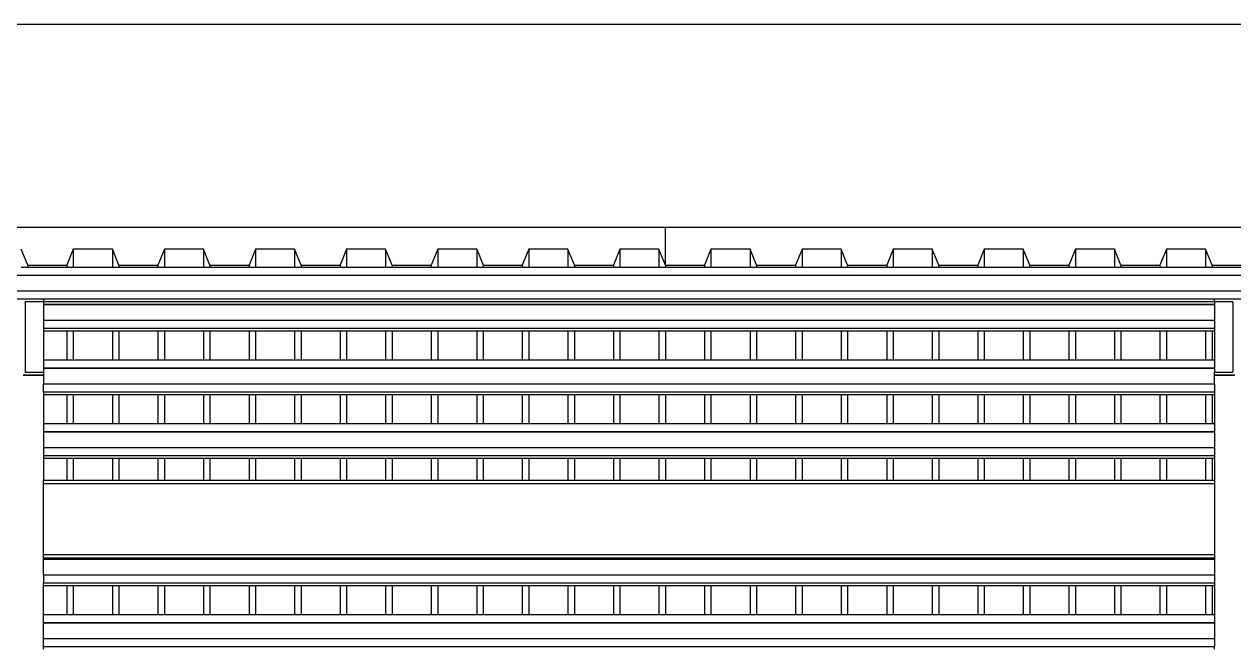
# Model space of a CAD drawing. Extents: x -49.7 to 49.7, y -10.2 to 18.8.
# Drawn here: x -21.841 to -18.091, y 13.69 to 15.623 of the extents above; entities that cross this region are included whole.
import ezdxf

# ---------------------------------------------------------------- set-up
doc = ezdxf.new("R2010")
doc.units = 0
doc.layers.get('0').update_dxf_attribs({"linetype": 'CONTINUOUS'})

msp = doc.modelspace()

# ---------------------------------------------------------------- linework, layer by layer
for p, q in [((-30.6573, 15.6226), (-15.1473, 15.6226)), ((-22.9592, 14.9941), (-19.8527, 14.9941)), ((-19.8527, 14.8757), (-19.8527, 14.9941)), ((-19.8527, 14.9941), (-16.7461, 14.9941)), ((-21.8296, 14.8757), (-21.8497, 14.925)), ((-21.6884, 14.925), (-21.7085, 14.8757)), ((-21.6884, 14.925), (-21.6884, 14.8701)), ((-21.5673, 14.925), (-21.6884, 14.925)), ((-21.5673, 14.925), (-21.5673, 14.8701)), ((-21.5471, 14.8757), (-21.5673, 14.925)), ((-21.4059, 14.925), (-21.4261, 14.8757)), ((-21.4059, 14.925), (-21.4059, 14.8701)), ((-21.2849, 14.925), (-21.4059, 14.925)), ((-21.2849, 14.925), (-21.2849, 14.8701)), ((-21.2647, 14.8757), (-21.2849, 14.925)), ((-21.1235, 14.925), (-21.1437, 14.8757)), ((-21.1235, 14.925), (-21.1235, 14.8701)), ((-21.0025, 14.925), (-21.1235, 14.925)), ((-21.0025, 14.925), (-21.0025, 14.8701)), ((-20.9823, 14.8757), (-21.0025, 14.925)), ((-20.8411, 14.925), (-20.8613, 14.8757)), ((-20.8411, 14.925), (-20.8411, 14.8701)), ((-20.7201, 14.925), (-20.8411, 14.925)), ((-20.7201, 14.925), (-20.7201, 14.8701)), ((-20.6999, 14.8757), (-20.7201, 14.925)), ((-20.5587, 14.925), (-20.5789, 14.8757)), ((-20.5587, 14.925), (-20.5587, 14.8701)), ((-20.4377, 14.925), (-20.5587, 14.925)), ((-20.4377, 14.925), (-20.4377, 14.8701)), ((-20.4377, 14.925), (-20.4175, 14.8757)), ((-20.2763, 14.925), (-20.2965, 14.8757)), ((-20.1552, 14.925), (-20.2763, 14.925)), ((-20.2763, 14.925), (-20.2763, 14.8701)), ((-20.1351, 14.8757), (-20.1552, 14.925)), ((-20.1552, 14.925), (-20.1552, 14.8701)), ((-19.9939, 14.925), (-20.014, 14.8757)), ((-19.8728, 14.925), (-19.9939, 14.925)), ((-19.9939, 14.925), (-19.9939, 14.8701)), ((-19.8527, 14.8757), (-19.8728, 14.925)), ((-19.8728, 14.925), (-19.8728, 14.8701)), ((-19.7115, 14.925), (-19.7316, 14.8757)), ((-19.7115, 14.925), (-19.7115, 14.8701)), ((-19.5904, 14.925), (-19.7115, 14.925)), ((-19.5904, 14.925), (-19.5904, 14.8701)), ((-19.5702, 14.8757), (-19.5904, 14.925)), ((-19.429, 14.925), (-19.4492, 14.8757)), ((-19.429, 14.925), (-19.429, 14.8701)), ((-19.308, 14.925), (-19.429, 14.925)), ((-19.308, 14.925), (-19.308, 14.8701)), ((-19.2878, 14.8757), (-19.308, 14.925)), ((-19.1466, 14.925), (-19.1668, 14.8757)), ((-19.1466, 14.925), (-19.1466, 14.8701)), ((-19.0256, 14.925), (-19.1466, 14.925)), ((-19.0256, 14.925), (-19.0256, 14.8701)), ((-19.0054, 14.8757), (-19.0256, 14.925)), ((-18.8642, 14.925), (-18.8844, 14.8757)), ((-18.8642, 14.925), (-18.8642, 14.8701)), ((-18.7432, 14.925), (-18.8642, 14.925)), ((-18.7432, 14.925), (-18.7432, 14.8701)), ((-18.723, 14.8757), (-18.7432, 14.925)), ((-18.5818, 14.925), (-18.602, 14.8757)), ((-18.5818, 14.925), (-18.5818, 14.8701)), ((-18.4608, 14.925), (-18.5818, 14.925)), ((-18.4608, 14.925), (-18.4608, 14.8701)), ((-18.4406, 14.8757), (-18.4608, 14.925)), ((-18.2994, 14.925), (-18.3196, 14.8757)), ((-18.2994, 14.925), (-18.2994, 14.8701)), ((-18.1784, 14.925), (-18.2994, 14.925)), ((-18.1784, 14.925), (-18.1784, 14.8701)), ((-18.1582, 14.8757), (-18.1784, 14.925)), ((-21.8497, 14.8701), (-21.8296, 14.8701)), ((-21.8296, 14.8757), (-21.8296, 14.8701)), ((-21.8296, 14.8757), (-21.7085, 14.8757)), ((-21.8296, 14.8701), (-21.7085, 14.8701)), ((-21.7085, 14.8757), (-21.7085, 14.8701)), ((-21.7085, 14.8701), (-21.6884, 14.8701)), ((-21.6884, 14.8701), (-21.5673, 14.8701)), ((-21.5673, 14.8701), (-21.5471, 14.8701)), ((-21.5471, 14.8757), (-21.5471, 14.8701)), ((-21.5471, 14.8757), (-21.4261, 14.8757)), ((-21.5471, 14.8701), (-21.4261, 14.8701)), ((-21.4261, 14.8757), (-21.4261, 14.8701)), ((-21.4261, 14.8701), (-21.4059, 14.8701)), ((-21.4059, 14.8701), (-21.2849, 14.8701)), ((-21.2849, 14.8701), (-21.2647, 14.8701)), ((-21.2647, 14.8757), (-21.2647, 14.8701)), ((-21.2647, 14.8757), (-21.1437, 14.8757)), ((-21.2647, 14.8701), (-21.1437, 14.8701)), ((-21.1437, 14.8757), (-21.1437, 14.8701)), ((-21.1437, 14.8701), (-21.1235, 14.8701)), ((-21.1235, 14.8701), (-21.0025, 14.8701)), ((-21.0025, 14.8701), (-20.9823, 14.8701)), ((-20.9823, 14.8757), (-20.9823, 14.8701)), ((-20.9823, 14.8757), (-20.8613, 14.8757)), ((-20.9823, 14.8701), (-20.8613, 14.8701)), ((-20.8613, 14.8757), (-20.8613, 14.8701)), ((-20.8613, 14.8701), (-20.8411, 14.8701)), ((-20.8411, 14.8701), (-20.7201, 14.8701)), ((-20.7201, 14.8701), (-20.6999, 14.8701)), ((-20.6999, 14.8757), (-20.6999, 14.8701)), ((-20.6999, 14.8757), (-20.5789, 14.8757)), ((-20.6999, 14.8701), (-20.5789, 14.8701)), ((-20.5789, 14.8757), (-20.5789, 14.8701)), ((-20.5789, 14.8701), (-20.5587, 14.8701)), ((-20.5587, 14.8701), (-20.4377, 14.8701)), ((-20.4377, 14.8701), (-20.4175, 14.8701)), ((-20.4175, 14.8757), (-20.4175, 14.8701)), ((-20.4175, 14.8757), (-20.2965, 14.8757)), ((-20.4175, 14.8701), (-20.2965, 14.8701)), ((-20.2965, 14.8757), (-20.2965, 14.8701)), ((-20.2965, 14.8701), (-20.2763, 14.8701)), ((-20.2763, 14.8701), (-20.1552, 14.8701)), ((-20.1552, 14.8701), (-20.1351, 14.8701)), ((-20.1351, 14.8757), (-20.014, 14.8757)), ((-20.1351, 14.8757), (-20.1351, 14.8701)), ((-20.1351, 14.8701), (-20.014, 14.8701)), ((-20.014, 14.8757), (-20.014, 14.8701)), ((-20.014, 14.8701), (-19.9939, 14.8701)), ((-19.9939, 14.8701), (-19.8728, 14.8701)), ((-19.8728, 14.8701), (-19.8527, 14.8701)), ((-19.8527, 14.8757), (-19.8527, 14.8701)), ((-19.8527, 14.8757), (-19.7316, 14.8757)), ((-19.8527, 14.8701), (-19.7316, 14.8701)), ((-19.7316, 14.8757), (-19.7316, 14.8701)), ((-19.7316, 14.8701), (-19.7115, 14.8701)), ((-19.7115, 14.8701), (-19.5904, 14.8701)), ((-19.5904, 14.8701), (-19.5702, 14.8701)), ((-19.5702, 14.8757), (-19.5702, 14.8701)), ((-19.5702, 14.8757), (-19.4492, 14.8757)), ((-19.5702, 14.8701), (-19.4492, 14.8701)), ((-19.4492, 14.8757), (-19.4492, 14.8701)), ((-19.4492, 14.8701), (-19.429, 14.8701)), ((-19.429, 14.8701), (-19.308, 14.8701)), ((-19.308, 14.8701), (-19.2878, 14.8701)), ((-19.2878, 14.8757), (-19.2878, 14.8701)), ((-19.2878, 14.8757), (-19.1668, 14.8757)), ((-19.2878, 14.8701), (-19.1668, 14.8701)), ((-19.1668, 14.8757), (-19.1668, 14.8701)), ((-19.1668, 14.8701), (-19.1466, 14.8701)), ((-19.1466, 14.8701), (-19.0256, 14.8701)), ((-19.0256, 14.8701), (-19.0054, 14.8701)), ((-19.0054, 14.8757), (-19.0054, 14.8701)), ((-19.0054, 14.8757), (-18.8844, 14.8757)), ((-19.0054, 14.8701), (-18.8844, 14.8701)), ((-18.8844, 14.8757), (-18.8844, 14.8701)), ((-18.8844, 14.8701), (-18.8642, 14.8701)), ((-18.8642, 14.8701), (-18.7432, 14.8701)), ((-18.7432, 14.8701), (-18.723, 14.8701)), ((-18.723, 14.8757), (-18.723, 14.8701)), ((-18.723, 14.8757), (-18.602, 14.8757)), ((-18.723, 14.8701), (-18.602, 14.8701)), ((-18.602, 14.8757), (-18.602, 14.8701)), ((-18.602, 14.8701), (-18.5818, 14.8701)), ((-18.5818, 14.8701), (-18.4608, 14.8701)), ((-18.4608, 14.8701), (-18.4406, 14.8701)), ((-18.4406, 14.8757), (-18.4406, 14.8701)), ((-18.4406, 14.8757), (-18.3196, 14.8757)), ((-18.4406, 14.8701), (-18.3196, 14.8701)), ((-18.3196, 14.8757), (-18.3196, 14.8701)), ((-18.3196, 14.8701), (-18.2994, 14.8701)), ((-18.2994, 14.8701), (-18.1784, 14.8701)), ((-18.1784, 14.8701), (-18.1582, 14.8701)), ((-18.1582, 14.8757), (-18.1582, 14.8701)), ((-18.1582, 14.8757), (-18.0371, 14.8757)), ((-18.1582, 14.8701), (-18.0371, 14.8701)), ((-28.3452, 14.8454), (-13.6549, 14.8454)), ((-28.3452, 14.8446), (-13.6549, 14.8446)), ((-28.3452, 14.7961), (-13.6549, 14.7961)), ((-21.9007, 14.7714), (-21.7807, 14.7714)), ((-21.7807, 14.7618), (-21.8376, 14.7618)), ((-21.8376, 14.7618), (-21.8376, 14.5444)), ((-21.7807, 14.7714), (-18.1507, 14.7714)), ((-21.7807, 14.7714), (-21.7807, 14.7632)), ((-21.7807, 14.7632), (-18.1507, 14.7632)), ((-21.7807, 14.7632), (-21.7807, 14.7618)), ((-21.7807, 14.7618), (-21.7807, 14.7547)), ((-21.7807, 14.7547), (-18.1507, 14.7547)), ((-21.7807, 14.7547), (-21.7807, 14.7539)), ((-21.7807, 14.7539), (-18.1507, 14.7539)), ((-21.7807, 14.7539), (-21.7807, 14.7054)), ((-18.1507, 14.7714), (-18.0307, 14.7714)), ((-18.1507, 14.7632), (-18.1507, 14.7714)), ((-18.1507, 14.7618), (-18.1507, 14.7632)), ((-18.0938, 14.7618), (-18.1507, 14.7618)), ((-18.1507, 14.7618), (-18.1507, 14.7547)), ((-18.1507, 14.7547), (-18.1507, 14.7539)), ((-18.1507, 14.7539), (-18.1507, 14.7054)), ((-18.0938, 14.7618), (-18.0938, 14.5444)), ((-21.7807, 14.7054), (-18.1507, 14.7054)), ((-21.7807, 14.7054), (-21.7807, 14.6807)), ((-18.1507, 14.7054), (-18.1507, 14.6807)), ((-21.7807, 14.6807), (-18.1507, 14.6807)), ((-21.7807, 14.6807), (-21.7807, 14.6725)), ((-21.7807, 14.6725), (-21.7085, 14.6725)), ((-21.7807, 14.6725), (-21.7807, 14.5821)), ((-21.7085, 14.6725), (-21.7085, 14.5821)), ((-21.7085, 14.6725), (-21.6884, 14.6725)), ((-21.6884, 14.6725), (-21.6884, 14.5821)), ((-21.6884, 14.6725), (-21.5673, 14.6725)), ((-21.5673, 14.6725), (-21.5673, 14.5821)), ((-21.5673, 14.6725), (-21.5471, 14.6725)), ((-21.5471, 14.6725), (-21.5471, 14.5821)), ((-21.5471, 14.6725), (-21.4261, 14.6725)), ((-21.4261, 14.6725), (-21.4261, 14.5821)), ((-21.4261, 14.6725), (-21.4059, 14.6725)), ((-21.4059, 14.6725), (-21.4059, 14.5821)), ((-21.4059, 14.6725), (-21.2849, 14.6725)), ((-21.2849, 14.6725), (-21.2849, 14.5821)), ((-21.2849, 14.6725), (-21.2647, 14.6725)), ((-21.2647, 14.6725), (-21.2647, 14.5821)), ((-21.2647, 14.6725), (-21.1437, 14.6725)), ((-21.1437, 14.6725), (-21.1437, 14.5821)), ((-21.1437, 14.6725), (-21.1235, 14.6725)), ((-21.1235, 14.6725), (-21.1235, 14.5821)), ((-21.1235, 14.6725), (-21.0025, 14.6725)), ((-21.0025, 14.6725), (-21.0025, 14.5821)), ((-21.0025, 14.6725), (-20.9823, 14.6725)), ((-20.9823, 14.6725), (-20.9823, 14.5821)), ((-20.9823, 14.6725), (-20.8613, 14.6725)), ((-20.8613, 14.6725), (-20.8613, 14.5821)), ((-20.8613, 14.6725), (-20.8411, 14.6725)), ((-20.8411, 14.6725), (-20.8411, 14.5821)), ((-20.8411, 14.6725), (-20.7201, 14.6725)), ((-20.7201, 14.6725), (-20.7201, 14.5821)), ((-20.7201, 14.6725), (-20.6999, 14.6725)), ((-20.6999, 14.6725), (-20.6999, 14.5821)), ((-20.6999, 14.6725), (-20.5789, 14.6725)), ((-20.5789, 14.6725), (-20.5789, 14.5821)), ((-20.5789, 14.6725), (-20.5587, 14.6725)), ((-20.5587, 14.6725), (-20.5587, 14.5821)), ((-20.5587, 14.6725), (-20.4377, 14.6725)), ((-20.4377, 14.6725), (-20.4377, 14.5821)), ((-20.4377, 14.6725), (-20.4175, 14.6725)), ((-20.4175, 14.6725), (-20.4175, 14.5821)), ((-20.4175, 14.6725), (-20.2965, 14.6725)), ((-20.2965, 14.6725), (-20.2965, 14.5821)), ((-20.2965, 14.6725), (-20.2763, 14.6725)), ((-20.2763, 14.6725), (-20.2763, 14.5821)), ((-20.2763, 14.6725), (-20.1552, 14.6725)), ((-20.1552, 14.6725), (-20.1552, 14.5821)), ((-20.1552, 14.6725), (-20.1351, 14.6725)), ((-20.1351, 14.6725), (-20.1351, 14.5821)), ((-20.1351, 14.6725), (-20.014, 14.6725)), ((-20.014, 14.6725), (-20.014, 14.5821)), ((-20.014, 14.6725), (-19.9939, 14.6725)), ((-19.9939, 14.6725), (-19.9939, 14.5821)), ((-19.9939, 14.6725), (-19.8728, 14.6725)), ((-19.8728, 14.6725), (-19.8728, 14.5821)), ((-19.8728, 14.6725), (-19.8527, 14.6725)), ((-19.8527, 14.6725), (-19.8527, 14.5821)), ((-19.8527, 14.6725), (-19.7316, 14.6725)), ((-19.7316, 14.6725), (-19.7316, 14.5821)), ((-19.7316, 14.6725), (-19.7115, 14.6725)), ((-19.7115, 14.6725), (-19.7115, 14.5821)), ((-19.7115, 14.6725), (-19.5904, 14.6725)), ((-19.5904, 14.6725), (-19.5904, 14.5821)), ((-19.5904, 14.6725), (-19.5702, 14.6725)), ((-19.5702, 14.6725), (-19.5702, 14.5821)), ((-19.5702, 14.6725), (-19.4492, 14.6725)), ((-19.4492, 14.6725), (-19.4492, 14.5821)), ((-19.4492, 14.6725), (-19.429, 14.6725)), ((-19.429, 14.6725), (-19.429, 14.5821)), ((-19.429, 14.6725), (-19.308, 14.6725)), ((-19.308, 14.6725), (-19.308, 14.5821)), ((-19.308, 14.6725), (-19.2878, 14.6725)), ((-19.2878, 14.6725), (-19.2878, 14.5821)), ((-19.2878, 14.6725), (-19.1668, 14.6725)), ((-19.1668, 14.6725), (-19.1668, 14.5821)), ((-19.1668, 14.6725), (-19.1466, 14.6725)), ((-19.1466, 14.6725), (-19.1466, 14.5821)), ((-19.1466, 14.6725), (-19.0256, 14.6725)), ((-19.0256, 14.6725), (-19.0256, 14.5821)), ((-19.0256, 14.6725), (-19.0054, 14.6725)), ((-19.0054, 14.6725), (-19.0054, 14.5821)), ((-19.0054, 14.6725), (-18.8844, 14.6725)), ((-18.8844, 14.6725), (-18.8844, 14.5821)), ((-18.8844, 14.6725), (-18.8642, 14.6725)), ((-18.8642, 14.6725), (-18.8642, 14.5821)), ((-18.8642, 14.6725), (-18.7432, 14.6725)), ((-18.7432, 14.6725), (-18.7432, 14.5821)), ((-18.7432, 14.6725), (-18.723, 14.6725)), ((-18.723, 14.6725), (-18.723, 14.5821)), ((-18.723, 14.6725), (-18.602, 14.6725)), ((-18.602, 14.6725), (-18.602, 14.5821)), ((-18.602, 14.6725), (-18.5818, 14.6725)), ((-18.5818, 14.6725), (-18.5818, 14.5821)), ((-18.5818, 14.6725), (-18.4608, 14.6725)), ((-18.4608, 14.6725), (-18.4608, 14.5821)), ((-18.4608, 14.6725), (-18.4406, 14.6725)), ((-18.4406, 14.6725), (-18.4406, 14.5821)), ((-18.4406, 14.6725), (-18.3196, 14.6725)), ((-18.3196, 14.6725), (-18.3196, 14.5821)), ((-18.3196, 14.6725), (-18.2994, 14.6725)), ((-18.2994, 14.6725), (-18.2994, 14.5821)), ((-18.2994, 14.6725), (-18.1784, 14.6725)), ((-18.1784, 14.6725), (-18.1784, 14.5821)), ((-18.1784, 14.6725), (-18.1582, 14.6725)), ((-18.1582, 14.6725), (-18.1582, 14.5821)), ((-18.1582, 14.6725), (-18.1507, 14.6725)), ((-18.1507, 14.6807), (-18.1507, 14.6725)), ((-18.1507, 14.6725), (-18.1507, 14.5821)), ((-21.7807, 14.5821), (-21.7085, 14.5821)), ((-21.7807, 14.5821), (-21.7807, 14.5574)), ((-21.7807, 14.5574), (-18.1507, 14.5574)), ((-21.7807, 14.5574), (-21.7807, 14.5566)), ((-21.7807, 14.5566), (-18.1507, 14.5566)), ((-21.7807, 14.5566), (-21.7807, 14.5444)), ((-21.7085, 14.5821), (-21.6884, 14.5821)), ((-21.6884, 14.5821), (-21.5673, 14.5821)), ((-21.5673, 14.5821), (-21.5471, 14.5821)), ((-21.5471, 14.5821), (-21.4261, 14.5821)), ((-21.4261, 14.5821), (-21.4059, 14.5821)), ((-21.4059, 14.5821), (-21.2849, 14.5821)), ((-21.2849, 14.5821), (-21.2647, 14.5821)), ((-21.2647, 14.5821), (-21.1437, 14.5821)), ((-21.1437, 14.5821), (-21.1235, 14.5821)), ((-21.1235, 14.5821), (-21.0025, 14.5821)), ((-21.0025, 14.5821), (-20.9823, 14.5821)), ((-20.9823, 14.5821), (-20.8613, 14.5821)), ((-20.8613, 14.5821), (-20.8411, 14.5821)), ((-20.8411, 14.5821), (-20.7201, 14.5821)), ((-20.7201, 14.5821), (-20.6999, 14.5821)), ((-20.6999, 14.5821), (-20.5789, 14.5821)), ((-20.5789, 14.5821), (-20.5587, 14.5821)), ((-20.5587, 14.5821), (-20.4377, 14.5821)), ((-20.4377, 14.5821), (-20.4175, 14.5821)), ((-20.4175, 14.5821), (-20.2965, 14.5821)), ((-20.2965, 14.5821), (-20.2763, 14.5821)), ((-20.2763, 14.5821), (-20.1552, 14.5821)), ((-20.1552, 14.5821), (-20.1351, 14.5821)), ((-20.1351, 14.5821), (-20.014, 14.5821)), ((-20.014, 14.5821), (-19.9939, 14.5821)), ((-19.9939, 14.5821), (-19.8728, 14.5821)), ((-19.8728, 14.5821), (-19.8527, 14.5821)), ((-19.8527, 14.5821), (-19.7316, 14.5821)), ((-19.7316, 14.5821), (-19.7115, 14.5821)), ((-19.7115, 14.5821), (-19.5904, 14.5821)), ((-19.5904, 14.5821), (-19.5702, 14.5821)), ((-19.5702, 14.5821), (-19.4492, 14.5821)), ((-19.4492, 14.5821), (-19.429, 14.5821)), ((-19.429, 14.5821), (-19.308, 14.5821)), ((-19.308, 14.5821), (-19.2878, 14.5821)), ((-19.2878, 14.5821), (-19.1668, 14.5821)), ((-19.1668, 14.5821), (-19.1466, 14.5821)), ((-19.1466, 14.5821), (-19.0256, 14.5821)), ((-19.0256, 14.5821), (-19.0054, 14.5821)), ((-19.0054, 14.5821), (-18.8844, 14.5821)), ((-18.8844, 14.5821), (-18.8642, 14.5821)), ((-18.8642, 14.5821), (-18.7432, 14.5821)), ((-18.7432, 14.5821), (-18.723, 14.5821)), ((-18.723, 14.5821), (-18.602, 14.5821)), ((-18.602, 14.5821), (-18.5818, 14.5821)), ((-18.5818, 14.5821), (-18.4608, 14.5821)), ((-18.4608, 14.5821), (-18.4406, 14.5821)), ((-18.4406, 14.5821), (-18.3196, 14.5821)), ((-18.3196, 14.5821), (-18.2994, 14.5821)), ((-18.2994, 14.5821), (-18.1784, 14.5821)), ((-18.1784, 14.5821), (-18.1582, 14.5821)), ((-18.1582, 14.5821), (-18.1507, 14.5821)), ((-18.1507, 14.5821), (-18.1507, 14.5574)), ((-18.1507, 14.5574), (-18.1507, 14.5566)), ((-18.1507, 14.5566), (-18.1507, 14.5444)), ((-21.8376, 14.5347), (-21.8438, 14.5347)), ((-21.8376, 14.5345), (-21.8438, 14.5345)), ((-21.8376, 14.5444), (-21.7807, 14.5444)), ((-21.8376, 14.5347), (-21.8376, 14.5345)), ((-21.7807, 14.5347), (-21.8376, 14.5347)), ((-21.7807, 14.5345), (-21.8376, 14.5345)), ((-21.7807, 14.5444), (-21.7807, 14.5347)), ((-21.7807, 14.5347), (-21.7807, 14.5345)), ((-21.7807, 14.5345), (-21.7807, 14.5081)), ((-21.7807, 14.5345), (-21.7807, 14.5345)), ((-18.1507, 14.5347), (-18.1507, 14.5444)), ((-18.1507, 14.5444), (-18.0938, 14.5444)), ((-18.0938, 14.5347), (-18.1507, 14.5347)), ((-18.1507, 14.5347), (-18.1507, 14.5345)), ((-18.0938, 14.5345), (-18.1507, 14.5345)), ((-18.1507, 14.5081), (-18.1507, 14.5345)), ((-18.0938, 14.5347), (-18.0938, 14.5345)), ((-18.0876, 14.5347), (-18.0938, 14.5347)), ((-18.0876, 14.5345), (-18.0938, 14.5345)), ((-21.7807, 14.5081), (-18.1507, 14.5081)), ((-21.7807, 14.4834), (-21.7807, 14.5081)), ((-21.7807, 14.4834), (-18.1507, 14.4834)), ((-21.7807, 14.4834), (-21.7807, 14.4752)), ((-21.7807, 14.4752), (-21.7085, 14.4752)), ((-21.7807, 14.4752), (-21.7807, 14.3848)), ((-21.7085, 14.4752), (-21.7085, 14.3848)), ((-21.7085, 14.4752), (-21.6884, 14.4752)), ((-21.6884, 14.4752), (-21.6884, 14.3848)), ((-21.6884, 14.4752), (-21.5673, 14.4752)), ((-21.5673, 14.4752), (-21.5673, 14.3848)), ((-21.5673, 14.4752), (-21.5471, 14.4752)), ((-21.5471, 14.4752), (-21.5471, 14.3848)), ((-21.5471, 14.4752), (-21.4261, 14.4752)), ((-21.4261, 14.4752), (-21.4261, 14.3848)), ((-21.4261, 14.4752), (-21.4059, 14.4752)), ((-21.4059, 14.4752), (-21.4059, 14.3848)), ((-21.4059, 14.4752), (-21.2849, 14.4752)), ((-21.2849, 14.4752), (-21.2849, 14.3848)), ((-21.2849, 14.4752), (-21.2647, 14.4752)), ((-21.2647, 14.4752), (-21.2647, 14.3848)), ((-21.2647, 14.4752), (-21.1437, 14.4752)), ((-21.1437, 14.4752), (-21.1437, 14.3848)), ((-21.1437, 14.4752), (-21.1235, 14.4752)), ((-21.1235, 14.4752), (-21.1235, 14.3848)), ((-21.1235, 14.4752), (-21.0025, 14.4752)), ((-21.0025, 14.4752), (-21.0025, 14.3848)), ((-21.0025, 14.4752), (-20.9823, 14.4752)), ((-20.9823, 14.4752), (-20.9823, 14.3848)), ((-20.9823, 14.4752), (-20.8613, 14.4752)), ((-20.8613, 14.4752), (-20.8613, 14.3848)), ((-20.8613, 14.4752), (-20.8411, 14.4752)), ((-20.8411, 14.4752), (-20.8411, 14.3848)), ((-20.8411, 14.4752), (-20.7201, 14.4752)), ((-20.7201, 14.4752), (-20.7201, 14.3848)), ((-20.7201, 14.4752), (-20.6999, 14.4752)), ((-20.6999, 14.4752), (-20.6999, 14.3848)), ((-20.6999, 14.4752), (-20.5789, 14.4752)), ((-20.5789, 14.4752), (-20.5789, 14.3848)), ((-20.5789, 14.4752), (-20.5587, 14.4752)), ((-20.5587, 14.4752), (-20.5587, 14.3848)), ((-20.5587, 14.4752), (-20.4377, 14.4752)), ((-20.4377, 14.4752), (-20.4377, 14.3848)), ((-20.4377, 14.4752), (-20.4175, 14.4752)), ((-20.4175, 14.4752), (-20.4175, 14.3848)), ((-20.4175, 14.4752), (-20.2965, 14.4752)), ((-20.2965, 14.4752), (-20.2965, 14.3848)), ((-20.2965, 14.4752), (-20.2763, 14.4752)), ((-20.2763, 14.4752), (-20.2763, 14.3848)), ((-20.2763, 14.4752), (-20.1552, 14.4752)), ((-20.1552, 14.4752), (-20.1552, 14.3848)), ((-20.1552, 14.4752), (-20.1351, 14.4752)), ((-20.1351, 14.4752), (-20.1351, 14.3848)), ((-20.1351, 14.4752), (-20.014, 14.4752)), ((-20.014, 14.4752), (-20.014, 14.3848)), ((-20.014, 14.4752), (-19.9939, 14.4752)), ((-19.9939, 14.4752), (-19.9939, 14.3848)), ((-19.9939, 14.4752), (-19.8728, 14.4752)), ((-19.8728, 14.4752), (-19.8728, 14.3848)), ((-19.8728, 14.4752), (-19.8527, 14.4752)), ((-19.8527, 14.4752), (-19.8527, 14.3848)), ((-19.8527, 14.4752), (-19.7316, 14.4752)), ((-19.7316, 14.4752), (-19.7316, 14.3848)), ((-19.7316, 14.4752), (-19.7115, 14.4752)), ((-19.7115, 14.4752), (-19.7115, 14.3848)), ((-19.7115, 14.4752), (-19.5904, 14.4752)), ((-19.5904, 14.4752), (-19.5904, 14.3848)), ((-19.5904, 14.4752), (-19.5702, 14.4752)), ((-19.5702, 14.4752), (-19.5702, 14.3848)), ((-19.5702, 14.4752), (-19.4492, 14.4752)), ((-19.4492, 14.4752), (-19.4492, 14.3848)), ((-19.4492, 14.4752), (-19.429, 14.4752)), ((-19.429, 14.4752), (-19.429, 14.3848)), ((-19.429, 14.4752), (-19.308, 14.4752)), ((-19.308, 14.4752), (-19.308, 14.3848)), ((-19.308, 14.4752), (-19.2878, 14.4752)), ((-19.2878, 14.4752), (-19.2878, 14.3848)), ((-19.2878, 14.4752), (-19.1668, 14.4752)), ((-19.1668, 14.4752), (-19.1668, 14.3848)), ((-19.1668, 14.4752), (-19.1466, 14.4752)), ((-19.1466, 14.4752), (-19.1466, 14.3848)), ((-19.1466, 14.4752), (-19.0256, 14.4752)), ((-19.0256, 14.4752), (-19.0256, 14.3848)), ((-19.0256, 14.4752), (-19.0054, 14.4752)), ((-19.0054, 14.4752), (-19.0054, 14.3848)), ((-19.0054, 14.4752), (-18.8844, 14.4752)), ((-18.8844, 14.4752), (-18.8844, 14.3848)), ((-18.8844, 14.4752), (-18.8642, 14.4752)), ((-18.8642, 14.4752), (-18.8642, 14.3848)), ((-18.8642, 14.4752), (-18.7432, 14.4752)), ((-18.7432, 14.4752), (-18.7432, 14.3848)), ((-18.7432, 14.4752), (-18.723, 14.4752)), ((-18.723, 14.4752), (-18.723, 14.3848)), ((-18.723, 14.4752), (-18.602, 14.4752)), ((-18.602, 14.4752), (-18.602, 14.3848)), ((-18.602, 14.4752), (-18.5818, 14.4752)), ((-18.5818, 14.4752), (-18.5818, 14.3848)), ((-18.5818, 14.4752), (-18.4608, 14.4752)), ((-18.4608, 14.4752), (-18.4608, 14.3848)), ((-18.4608, 14.4752), (-18.4406, 14.4752)), ((-18.4406, 14.4752), (-18.4406, 14.3848)), ((-18.4406, 14.4752), (-18.3196, 14.4752)), ((-18.3196, 14.4752), (-18.3196, 14.3848)), ((-18.3196, 14.4752), (-18.2994, 14.4752)), ((-18.2994, 14.4752), (-18.2994, 14.3848)), ((-18.2994, 14.4752), (-18.1784, 14.4752)), ((-18.1784, 14.4752), (-18.1784, 14.3848)), ((-18.1784, 14.4752), (-18.1582, 14.4752)), ((-18.1582, 14.4752), (-18.1582, 14.3848)), ((-18.1582, 14.4752), (-18.1507, 14.4752)), ((-18.1507, 14.5081), (-18.1507, 14.4834)), ((-18.1507, 14.4834), (-18.1507, 14.4752)), ((-18.1507, 14.4752), (-18.1507, 14.3848)), ((-21.7807, 14.3848), (-21.7085, 14.3848)), ((-21.7807, 14.3848), (-21.7807, 14.3601)), ((-21.7085, 14.3848), (-21.6884, 14.3848)), ((-21.6884, 14.3848), (-21.5673, 14.3848)), ((-21.5673, 14.3848), (-21.5471, 14.3848)), ((-21.5471, 14.3848), (-21.4261, 14.3848)), ((-21.4261, 14.3848), (-21.4059, 14.3848)), ((-21.4059, 14.3848), (-21.2849, 14.3848)), ((-21.2849, 14.3848), (-21.2647, 14.3848)), ((-21.2647, 14.3848), (-21.1437, 14.3848)), ((-21.1437, 14.3848), (-21.1235, 14.3848)), ((-21.1235, 14.3848), (-21.0025, 14.3848)), ((-21.0025, 14.3848), (-20.9823, 14.3848)), ((-20.9823, 14.3848), (-20.8613, 14.3848)), ((-20.8613, 14.3848), (-20.8411, 14.3848)), ((-20.8411, 14.3848), (-20.7201, 14.3848)), ((-20.7201, 14.3848), (-20.6999, 14.3848)), ((-20.6999, 14.3848), (-20.5789, 14.3848)), ((-20.5789, 14.3848), (-20.5587, 14.3848)), ((-20.5587, 14.3848), (-20.4377, 14.3848)), ((-20.4377, 14.3848), (-20.4175, 14.3848)), ((-20.4175, 14.3848), (-20.2965, 14.3848)), ((-20.2965, 14.3848), (-20.2763, 14.3848)), ((-20.2763, 14.3848), (-20.1552, 14.3848)), ((-20.1552, 14.3848), (-20.1351, 14.3848)), ((-20.1351, 14.3848), (-20.014, 14.3848)), ((-20.014, 14.3848), (-19.9939, 14.3848)), ((-19.9939, 14.3848), (-19.8728, 14.3848)), ((-19.8728, 14.3848), (-19.8527, 14.3848)), ((-19.8527, 14.3848), (-19.7316, 14.3848)), ((-19.7316, 14.3848), (-19.7115, 14.3848)), ((-19.7115, 14.3848), (-19.5904, 14.3848)), ((-19.5904, 14.3848), (-19.5702, 14.3848)), ((-19.5702, 14.3848), (-19.4492, 14.3848)), ((-19.4492, 14.3848), (-19.429, 14.3848)), ((-19.429, 14.3848), (-19.308, 14.3848)), ((-19.308, 14.3848), (-19.2878, 14.3848)), ((-19.2878, 14.3848), (-19.1668, 14.3848)), ((-19.1668, 14.3848), (-19.1466, 14.3848)), ((-19.1466, 14.3848), (-19.0256, 14.3848)), ((-19.0256, 14.3848), (-19.0054, 14.3848)), ((-19.0054, 14.3848), (-18.8844, 14.3848)), ((-18.8844, 14.3848), (-18.8642, 14.3848)), ((-18.8642, 14.3848), (-18.7432, 14.3848)), ((-18.7432, 14.3848), (-18.723, 14.3848)), ((-18.723, 14.3848), (-18.602, 14.3848)), ((-18.602, 14.3848), (-18.5818, 14.3848)), ((-18.5818, 14.3848), (-18.4608, 14.3848)), ((-18.4608, 14.3848), (-18.4406, 14.3848)), ((-18.4406, 14.3848), (-18.3196, 14.3848)), ((-18.3196, 14.3848), (-18.2994, 14.3848)), ((-18.2994, 14.3848), (-18.1784, 14.3848)), ((-18.1784, 14.3848), (-18.1582, 14.3848)), ((-18.1582, 14.3848), (-18.1507, 14.3848)), ((-18.1507, 14.3848), (-18.1507, 14.3601)), ((-21.7807, 14.3601), (-18.1507, 14.3601)), ((-21.7807, 14.3601), (-21.7807, 14.3593)), ((-21.7807, 14.3593), (-18.1507, 14.3593)), ((-21.7807, 14.3593), (-21.7807, 14.3108)), ((-18.1507, 14.3601), (-18.1507, 14.3593)), ((-18.1507, 14.3593), (-18.1507, 14.3108)), ((-21.7807, 14.3108), (-18.1507, 14.3108)), ((-21.7807, 14.3108), (-21.7807, 14.2862)), ((-18.1507, 14.3108), (-18.1507, 14.2862)), ((-21.7807, 14.2862), (-18.1507, 14.2862)), ((-21.7807, 14.2862), (-21.7807, 14.2779)), ((-21.7807, 14.2779), (-21.7085, 14.2779)), ((-21.7807, 14.2779), (-21.7807, 14.2083)), ((-21.7085, 14.2779), (-21.7085, 14.2083)), ((-21.7085, 14.2779), (-21.6884, 14.2779)), ((-21.6884, 14.2779), (-21.6884, 14.2083)), ((-21.6884, 14.2779), (-21.5673, 14.2779)), ((-21.5673, 14.2779), (-21.5673, 14.2083)), ((-21.5673, 14.2779), (-21.5471, 14.2779)), ((-21.5471, 14.2779), (-21.5471, 14.2083)), ((-21.5471, 14.2779), (-21.4261, 14.2779)), ((-21.4261, 14.2779), (-21.4261, 14.2083)), ((-21.4261, 14.2779), (-21.4059, 14.2779)), ((-21.4059, 14.2779), (-21.4059, 14.2083)), ((-21.4059, 14.2779), (-21.2849, 14.2779)), ((-21.2849, 14.2779), (-21.2849, 14.2083)), ((-21.2849, 14.2779), (-21.2647, 14.2779)), ((-21.2647, 14.2779), (-21.2647, 14.2083)), ((-21.2647, 14.2779), (-21.1437, 14.2779)), ((-21.1437, 14.2779), (-21.1437, 14.2083)), ((-21.1437, 14.2779), (-21.1235, 14.2779)), ((-21.1235, 14.2779), (-21.1235, 14.2083)), ((-21.1235, 14.2779), (-21.0025, 14.2779)), ((-21.0025, 14.2779), (-21.0025, 14.2083)), ((-21.0025, 14.2779), (-20.9823, 14.2779)), ((-20.9823, 14.2779), (-20.9823, 14.2083)), ((-20.9823, 14.2779), (-20.8613, 14.2779)), ((-20.8613, 14.2779), (-20.8613, 14.2083)), ((-20.8613, 14.2779), (-20.8411, 14.2779)), ((-20.8411, 14.2779), (-20.8411, 14.2083)), ((-20.8411, 14.2779), (-20.7201, 14.2779)), ((-20.7201, 14.2779), (-20.7201, 14.2083)), ((-20.7201, 14.2779), (-20.6999, 14.2779)), ((-20.6999, 14.2779), (-20.6999, 14.2083)), ((-20.6999, 14.2779), (-20.5789, 14.2779)), ((-20.5789, 14.2779), (-20.5789, 14.2083)), ((-20.5789, 14.2779), (-20.5587, 14.2779)), ((-20.5587, 14.2779), (-20.5587, 14.2083)), ((-20.5587, 14.2779), (-20.4377, 14.2779)), ((-20.4377, 14.2779), (-20.4377, 14.2083)), ((-20.4377, 14.2779), (-20.4175, 14.2779)), ((-20.4175, 14.2779), (-20.4175, 14.2083)), ((-20.4175, 14.2779), (-20.2965, 14.2779)), ((-20.2965, 14.2779), (-20.2965, 14.2083)), ((-20.2965, 14.2779), (-20.2763, 14.2779)), ((-20.2763, 14.2779), (-20.2763, 14.2083)), ((-20.2763, 14.2779), (-20.1552, 14.2779)), ((-20.1552, 14.2779), (-20.1552, 14.2083)), ((-20.1552, 14.2779), (-20.1351, 14.2779)), ((-20.1351, 14.2779), (-20.1351, 14.2083)), ((-20.1351, 14.2779), (-20.014, 14.2779)), ((-20.014, 14.2779), (-20.014, 14.2083)), ((-20.014, 14.2779), (-19.9939, 14.2779)), ((-19.9939, 14.2779), (-19.9939, 14.2083)), ((-19.9939, 14.2779), (-19.8728, 14.2779)), ((-19.8728, 14.2779), (-19.8728, 14.2083)), ((-19.8728, 14.2779), (-19.8527, 14.2779)), ((-19.8527, 14.2779), (-19.8527, 14.2083)), ((-19.8527, 14.2779), (-19.7316, 14.2779)), ((-19.7316, 14.2779), (-19.7316, 14.2083)), ((-19.7316, 14.2779), (-19.7115, 14.2779)), ((-19.7115, 14.2779), (-19.7115, 14.2083)), ((-19.7115, 14.2779), (-19.5904, 14.2779)), ((-19.5904, 14.2779), (-19.5904, 14.2083)), ((-19.5904, 14.2779), (-19.5702, 14.2779)), ((-19.5702, 14.2779), (-19.5702, 14.2083)), ((-19.5702, 14.2779), (-19.4492, 14.2779)), ((-19.4492, 14.2779), (-19.4492, 14.2083)), ((-19.4492, 14.2779), (-19.429, 14.2779)), ((-19.429, 14.2779), (-19.429, 14.2083)), ((-19.429, 14.2779), (-19.308, 14.2779)), ((-19.308, 14.2779), (-19.308, 14.2083)), ((-19.308, 14.2779), (-19.2878, 14.2779)), ((-19.2878, 14.2779), (-19.2878, 14.2083)), ((-19.2878, 14.2779), (-19.1668, 14.2779)), ((-19.1668, 14.2779), (-19.1668, 14.2083)), ((-19.1668, 14.2779), (-19.1466, 14.2779)), ((-19.1466, 14.2779), (-19.1466, 14.2083)), ((-19.1466, 14.2779), (-19.0256, 14.2779)), ((-19.0256, 14.2779), (-19.0256, 14.2083)), ((-19.0256, 14.2779), (-19.0054, 14.2779)), ((-19.0054, 14.2779), (-19.0054, 14.2083)), ((-19.0054, 14.2779), (-18.8844, 14.2779)), ((-18.8844, 14.2779), (-18.8844, 14.2083)), ((-18.8844, 14.2779), (-18.8642, 14.2779)), ((-18.8642, 14.2779), (-18.8642, 14.2083)), ((-18.8642, 14.2779), (-18.7432, 14.2779)), ((-18.7432, 14.2779), (-18.7432, 14.2083)), ((-18.7432, 14.2779), (-18.723, 14.2779)), ((-18.723, 14.2779), (-18.723, 14.2083)), ((-18.723, 14.2779), (-18.602, 14.2779)), ((-18.602, 14.2779), (-18.602, 14.2083)), ((-18.602, 14.2779), (-18.5818, 14.2779)), ((-18.5818, 14.2779), (-18.5818, 14.2083)), ((-18.5818, 14.2779), (-18.4608, 14.2779)), ((-18.4608, 14.2779), (-18.4608, 14.2083)), ((-18.4608, 14.2779), (-18.4406, 14.2779)), ((-18.4406, 14.2779), (-18.4406, 14.2083)), ((-18.4406, 14.2779), (-18.3196, 14.2779)), ((-18.3196, 14.2779), (-18.3196, 14.2083)), ((-18.3196, 14.2779), (-18.2994, 14.2779)), ((-18.2994, 14.2779), (-18.2994, 14.2083)), ((-18.2994, 14.2779), (-18.1784, 14.2779)), ((-18.1784, 14.2779), (-18.1784, 14.2083)), ((-18.1784, 14.2779), (-18.1582, 14.2779)), ((-18.1582, 14.2779), (-18.1582, 14.2083)), ((-18.1582, 14.2779), (-18.1507, 14.2779)), ((-18.1507, 14.2862), (-18.1507, 14.2779)), ((-18.1507, 14.2779), (-18.1507, 14.2083)), ((-21.7085, 14.2083), (-21.7807, 14.2083)), ((-21.7807, 14.1985), (-21.7807, 14.2083)), ((-18.1507, 14.1985), (-21.7807, 14.1985)), ((-21.7807, 13.9781), (-21.7807, 14.1985)), ((-21.6884, 14.2083), (-21.7085, 14.2083)), ((-21.5673, 14.2083), (-21.6884, 14.2083)), ((-21.5471, 14.2083), (-21.5673, 14.2083)), ((-21.4261, 14.2083), (-21.5471, 14.2083)), ((-21.4059, 14.2083), (-21.4261, 14.2083)), ((-21.2849, 14.2083), (-21.4059, 14.2083)), ((-21.2647, 14.2083), (-21.2849, 14.2083)), ((-21.1437, 14.2083), (-21.2647, 14.2083)), ((-21.1235, 14.2083), (-21.1437, 14.2083)), ((-21.0025, 14.2083), (-21.1235, 14.2083)), ((-20.9823, 14.2083), (-21.0025, 14.2083)), ((-20.8613, 14.2083), (-20.9823, 14.2083)), ((-20.8411, 14.2083), (-20.8613, 14.2083)), ((-20.7201, 14.2083), (-20.8411, 14.2083)), ((-20.6999, 14.2083), (-20.7201, 14.2083)), ((-20.5789, 14.2083), (-20.6999, 14.2083)), ((-20.5587, 14.2083), (-20.5789, 14.2083)), ((-20.4377, 14.2083), (-20.5587, 14.2083)), ((-20.4175, 14.2083), (-20.4377, 14.2083)), ((-20.2965, 14.2083), (-20.4175, 14.2083)), ((-20.2763, 14.2083), (-20.2965, 14.2083)), ((-20.1552, 14.2083), (-20.2763, 14.2083)), ((-20.1351, 14.2083), (-20.1552, 14.2083)), ((-20.014, 14.2083), (-20.1351, 14.2083)), ((-19.9939, 14.2083), (-20.014, 14.2083)), ((-19.8728, 14.2083), (-19.9939, 14.2083)), ((-19.8527, 14.2083), (-19.8728, 14.2083)), ((-19.7316, 14.2083), (-19.8527, 14.2083)), ((-19.7115, 14.2083), (-19.7316, 14.2083)), ((-19.5904, 14.2083), (-19.7115, 14.2083)), ((-19.5702, 14.2083), (-19.5904, 14.2083)), ((-19.4492, 14.2083), (-19.5702, 14.2083)), ((-19.429, 14.2083), (-19.4492, 14.2083)), ((-19.308, 14.2083), (-19.429, 14.2083)), ((-19.2878, 14.2083), (-19.308, 14.2083)), ((-19.1668, 14.2083), (-19.2878, 14.2083)), ((-19.1466, 14.2083), (-19.1668, 14.2083)), ((-19.0256, 14.2083), (-19.1466, 14.2083)), ((-19.0054, 14.2083), (-19.0256, 14.2083)), ((-18.8844, 14.2083), (-19.0054, 14.2083)), ((-18.8642, 14.2083), (-18.8844, 14.2083)), ((-18.7432, 14.2083), (-18.8642, 14.2083)), ((-18.723, 14.2083), (-18.7432, 14.2083)), ((-18.602, 14.2083), (-18.723, 14.2083)), ((-18.5818, 14.2083), (-18.602, 14.2083)), ((-18.4608, 14.2083), (-18.5818, 14.2083)), ((-18.4406, 14.2083), (-18.4608, 14.2083)), ((-18.3196, 14.2083), (-18.4406, 14.2083)), ((-18.2994, 14.2083), (-18.3196, 14.2083)), ((-18.1784, 14.2083), (-18.2994, 14.2083)), ((-18.1582, 14.2083), (-18.1784, 14.2083)), ((-18.1507, 14.2083), (-18.1582, 14.2083)), ((-18.1507, 14.2083), (-18.1507, 14.1985)), ((-18.1507, 14.1985), (-18.1507, 13.9781)), ((-18.1507, 13.9781), (-21.7807, 13.9781)), ((-21.7807, 13.9683), (-21.7807, 13.9781)), ((-18.1507, 13.9683), (-21.7807, 13.9683)), ((-21.7807, 13.9656), (-21.7807, 13.9683)), ((-21.7807, 13.9656), (-18.1507, 13.9656)), ((-21.7807, 13.9648), (-21.7807, 13.9656)), ((-21.7807, 13.9648), (-18.1507, 13.9648)), ((-21.7807, 13.9163), (-21.7807, 13.9648)), ((-18.1507, 13.9781), (-18.1507, 13.9683)), ((-18.1507, 13.9683), (-18.1507, 13.9656)), ((-18.1507, 13.9656), (-18.1507, 13.9648)), ((-18.1507, 13.9648), (-18.1507, 13.9163)), ((-21.7807, 13.9163), (-18.1507, 13.9163)), ((-21.7807, 13.9163), (-21.7807, 13.8916)), ((-18.1507, 13.9163), (-18.1507, 13.8916)), ((-21.7807, 13.8916), (-18.1507, 13.8916)), ((-21.7807, 13.8834), (-21.7807, 13.8916)), ((-21.7807, 13.8834), (-21.7085, 13.8834)), ((-21.7807, 13.793), (-21.7807, 13.8834)), ((-21.7085, 13.8834), (-21.7085, 13.793)), ((-21.7085, 13.8834), (-21.6884, 13.8834)), ((-21.6884, 13.8834), (-21.6884, 13.793)), ((-21.6884, 13.8834), (-21.5673, 13.8834)), ((-21.5673, 13.8834), (-21.5673, 13.793)), ((-21.5673, 13.8834), (-21.5471, 13.8834)), ((-21.5471, 13.8834), (-21.5471, 13.793)), ((-21.5471, 13.8834), (-21.4261, 13.8834)), ((-21.4261, 13.8834), (-21.4261, 13.793)), ((-21.4261, 13.8834), (-21.4059, 13.8834)), ((-21.4059, 13.8834), (-21.4059, 13.793)), ((-21.4059, 13.8834), (-21.2849, 13.8834)), ((-21.2849, 13.8834), (-21.2849, 13.793)), ((-21.2849, 13.8834), (-21.2647, 13.8834)), ((-21.2647, 13.8834), (-21.2647, 13.793)), ((-21.2647, 13.8834), (-21.1437, 13.8834)), ((-21.1437, 13.8834), (-21.1437, 13.793)), ((-21.1437, 13.8834), (-21.1235, 13.8834)), ((-21.1235, 13.8834), (-21.1235, 13.793)), ((-21.1235, 13.8834), (-21.0025, 13.8834)), ((-21.0025, 13.8834), (-21.0025, 13.793)), ((-21.0025, 13.8834), (-20.9823, 13.8834)), ((-20.9823, 13.8834), (-20.9823, 13.793)), ((-20.9823, 13.8834), (-20.8613, 13.8834)), ((-20.8613, 13.8834), (-20.8613, 13.793)), ((-20.8613, 13.8834), (-20.8411, 13.8834)), ((-20.8411, 13.8834), (-20.8411, 13.793)), ((-20.8411, 13.8834), (-20.7201, 13.8834)), ((-20.7201, 13.8834), (-20.7201, 13.793)), ((-20.7201, 13.8834), (-20.6999, 13.8834)), ((-20.6999, 13.8834), (-20.6999, 13.793)), ((-20.6999, 13.8834), (-20.5789, 13.8834)), ((-20.5789, 13.8834), (-20.5789, 13.793)), ((-20.5789, 13.8834), (-20.5587, 13.8834)), ((-20.5587, 13.8834), (-20.5587, 13.793)), ((-20.5587, 13.8834), (-20.4377, 13.8834)), ((-20.4377, 13.8834), (-20.4377, 13.793)), ((-20.4377, 13.8834), (-20.4175, 13.8834)), ((-20.4175, 13.8834), (-20.4175, 13.793)), ((-20.4175, 13.8834), (-20.2965, 13.8834)), ((-20.2965, 13.8834), (-20.2965, 13.793)), ((-20.2965, 13.8834), (-20.2763, 13.8834)), ((-20.2763, 13.8834), (-20.2763, 13.793)), ((-20.2763, 13.8834), (-20.1552, 13.8834)), ((-20.1552, 13.8834), (-20.1552, 13.793)), ((-20.1552, 13.8834), (-20.1351, 13.8834)), ((-20.1351, 13.8834), (-20.1351, 13.793)), ((-20.1351, 13.8834), (-20.014, 13.8834)), ((-20.014, 13.8834), (-20.014, 13.793)), ((-20.014, 13.8834), (-19.9939, 13.8834)), ((-19.9939, 13.8834), (-19.9939, 13.793)), ((-19.9939, 13.8834), (-19.8728, 13.8834)), ((-19.8728, 13.8834), (-19.8728, 13.793)), ((-19.8728, 13.8834), (-19.8527, 13.8834)), ((-19.8527, 13.8834), (-19.8527, 13.793)), ((-19.8527, 13.8834), (-19.7316, 13.8834)), ((-19.7316, 13.8834), (-19.7316, 13.793)), ((-19.7316, 13.8834), (-19.7115, 13.8834)), ((-19.7115, 13.8834), (-19.7115, 13.793)), ((-19.7115, 13.8834), (-19.5904, 13.8834)), ((-19.5904, 13.8834), (-19.5904, 13.793)), ((-19.5904, 13.8834), (-19.5702, 13.8834)), ((-19.5702, 13.8834), (-19.5702, 13.793)), ((-19.5702, 13.8834), (-19.4492, 13.8834)), ((-19.4492, 13.8834), (-19.4492, 13.793)), ((-19.4492, 13.8834), (-19.429, 13.8834)), ((-19.429, 13.8834), (-19.429, 13.793)), ((-19.429, 13.8834), (-19.308, 13.8834)), ((-19.308, 13.8834), (-19.308, 13.793)), ((-19.308, 13.8834), (-19.2878, 13.8834)), ((-19.2878, 13.8834), (-19.2878, 13.793)), ((-19.2878, 13.8834), (-19.1668, 13.8834)), ((-19.1668, 13.8834), (-19.1668, 13.793)), ((-19.1668, 13.8834), (-19.1466, 13.8834)), ((-19.1466, 13.8834), (-19.1466, 13.793)), ((-19.1466, 13.8834), (-19.0256, 13.8834)), ((-19.0256, 13.8834), (-19.0256, 13.793)), ((-19.0256, 13.8834), (-19.0054, 13.8834)), ((-19.0054, 13.8834), (-19.0054, 13.793)), ((-19.0054, 13.8834), (-18.8844, 13.8834)), ((-18.8844, 13.8834), (-18.8844, 13.793)), ((-18.8844, 13.8834), (-18.8642, 13.8834)), ((-18.8642, 13.8834), (-18.8642, 13.793)), ((-18.8642, 13.8834), (-18.7432, 13.8834)), ((-18.7432, 13.8834), (-18.7432, 13.793)), ((-18.7432, 13.8834), (-18.723, 13.8834)), ((-18.723, 13.8834), (-18.723, 13.793)), ((-18.723, 13.8834), (-18.602, 13.8834)), ((-18.602, 13.8834), (-18.602, 13.793)), ((-18.602, 13.8834), (-18.5818, 13.8834)), ((-18.5818, 13.8834), (-18.5818, 13.793)), ((-18.5818, 13.8834), (-18.4608, 13.8834)), ((-18.4608, 13.8834), (-18.4608, 13.793)), ((-18.4608, 13.8834), (-18.4406, 13.8834)), ((-18.4406, 13.8834), (-18.4406, 13.793)), ((-18.4406, 13.8834), (-18.3196, 13.8834)), ((-18.3196, 13.8834), (-18.3196, 13.793)), ((-18.3196, 13.8834), (-18.2994, 13.8834)), ((-18.2994, 13.8834), (-18.2994, 13.793)), ((-18.2994, 13.8834), (-18.1784, 13.8834)), ((-18.1784, 13.8834), (-18.1784, 13.793)), ((-18.1784, 13.8834), (-18.1582, 13.8834)), ((-18.1582, 13.8834), (-18.1582, 13.793)), ((-18.1582, 13.8834), (-18.1507, 13.8834)), ((-18.1507, 13.8916), (-18.1507, 13.8834)), ((-18.1507, 13.8834), (-18.1507, 13.793)), ((-21.7807, 13.793), (-21.7085, 13.793)), ((-21.7807, 13.7683), (-21.7807, 13.793)), ((-21.7807, 13.7683), (-18.1507, 13.7683)), ((-21.7807, 13.7675), (-21.7807, 13.7683)), ((-21.7807, 13.7675), (-18.1507, 13.7675)), ((-21.7807, 13.719), (-21.7807, 13.7675)), ((-21.7085, 13.793), (-21.6884, 13.793)), ((-21.6884, 13.793), (-21.5673, 13.793)), ((-21.5673, 13.793), (-21.5471, 13.793)), ((-21.5471, 13.793), (-21.4261, 13.793)), ((-21.4261, 13.793), (-21.4059, 13.793)), ((-21.4059, 13.793), (-21.2849, 13.793)), ((-21.2849, 13.793), (-21.2647, 13.793)), ((-21.2647, 13.793), (-21.1437, 13.793)), ((-21.1437, 13.793), (-21.1235, 13.793)), ((-21.1235, 13.793), (-21.0025, 13.793)), ((-21.0025, 13.793), (-20.9823, 13.793)), ((-20.9823, 13.793), (-20.8613, 13.793)), ((-20.8613, 13.793), (-20.8411, 13.793)), ((-20.8411, 13.793), (-20.7201, 13.793)), ((-20.7201, 13.793), (-20.6999, 13.793)), ((-20.6999, 13.793), (-20.5789, 13.793)), ((-20.5789, 13.793), (-20.5587, 13.793)), ((-20.5587, 13.793), (-20.4377, 13.793)), ((-20.4377, 13.793), (-20.4175, 13.793)), ((-20.4175, 13.793), (-20.2965, 13.793)), ((-20.2965, 13.793), (-20.2763, 13.793)), ((-20.2763, 13.793), (-20.1552, 13.793)), ((-20.1552, 13.793), (-20.1351, 13.793)), ((-20.1351, 13.793), (-20.014, 13.793)), ((-20.014, 13.793), (-19.9939, 13.793)), ((-19.9939, 13.793), (-19.8728, 13.793)), ((-19.8728, 13.793), (-19.8527, 13.793)), ((-19.8527, 13.793), (-19.7316, 13.793)), ((-19.7316, 13.793), (-19.7115, 13.793)), ((-19.7115, 13.793), (-19.5904, 13.793)), ((-19.5904, 13.793), (-19.5702, 13.793)), ((-19.5702, 13.793), (-19.4492, 13.793)), ((-19.4492, 13.793), (-19.429, 13.793)), ((-19.429, 13.793), (-19.308, 13.793)), ((-19.308, 13.793), (-19.2878, 13.793)), ((-19.2878, 13.793), (-19.1668, 13.793)), ((-19.1668, 13.793), (-19.1466, 13.793)), ((-19.1466, 13.793), (-19.0256, 13.793)), ((-19.0256, 13.793), (-19.0054, 13.793)), ((-19.0054, 13.793), (-18.8844, 13.793)), ((-18.8844, 13.793), (-18.8642, 13.793)), ((-18.8642, 13.793), (-18.7432, 13.793)), ((-18.7432, 13.793), (-18.723, 13.793)), ((-18.723, 13.793), (-18.602, 13.793)), ((-18.602, 13.793), (-18.5818, 13.793)), ((-18.5818, 13.793), (-18.4608, 13.793)), ((-18.4608, 13.793), (-18.4406, 13.793)), ((-18.4406, 13.793), (-18.3196, 13.793)), ((-18.3196, 13.793), (-18.2994, 13.793)), ((-18.2994, 13.793), (-18.1784, 13.793)), ((-18.1784, 13.793), (-18.1582, 13.793)), ((-18.1582, 13.793), (-18.1507, 13.793)), ((-18.1507, 13.793), (-18.1507, 13.7683)), ((-18.1507, 13.7683), (-18.1507, 13.7675)), ((-18.1507, 13.7675), (-18.1507, 13.719)), ((-21.7807, 13.719), (-18.1507, 13.719)), ((-21.7807, 13.6943), (-21.7807, 13.719)), ((-21.7807, 13.6943), (-18.1507, 13.6943)), ((-21.7807, 13.6861), (-21.7807, 13.6943)), ((-18.1507, 13.719), (-18.1507, 13.6943)), ((-18.1507, 13.6861), (-18.1507, 13.6943))]:
    msp.add_line(p, q)

doc.saveas('drawing.dxf')
